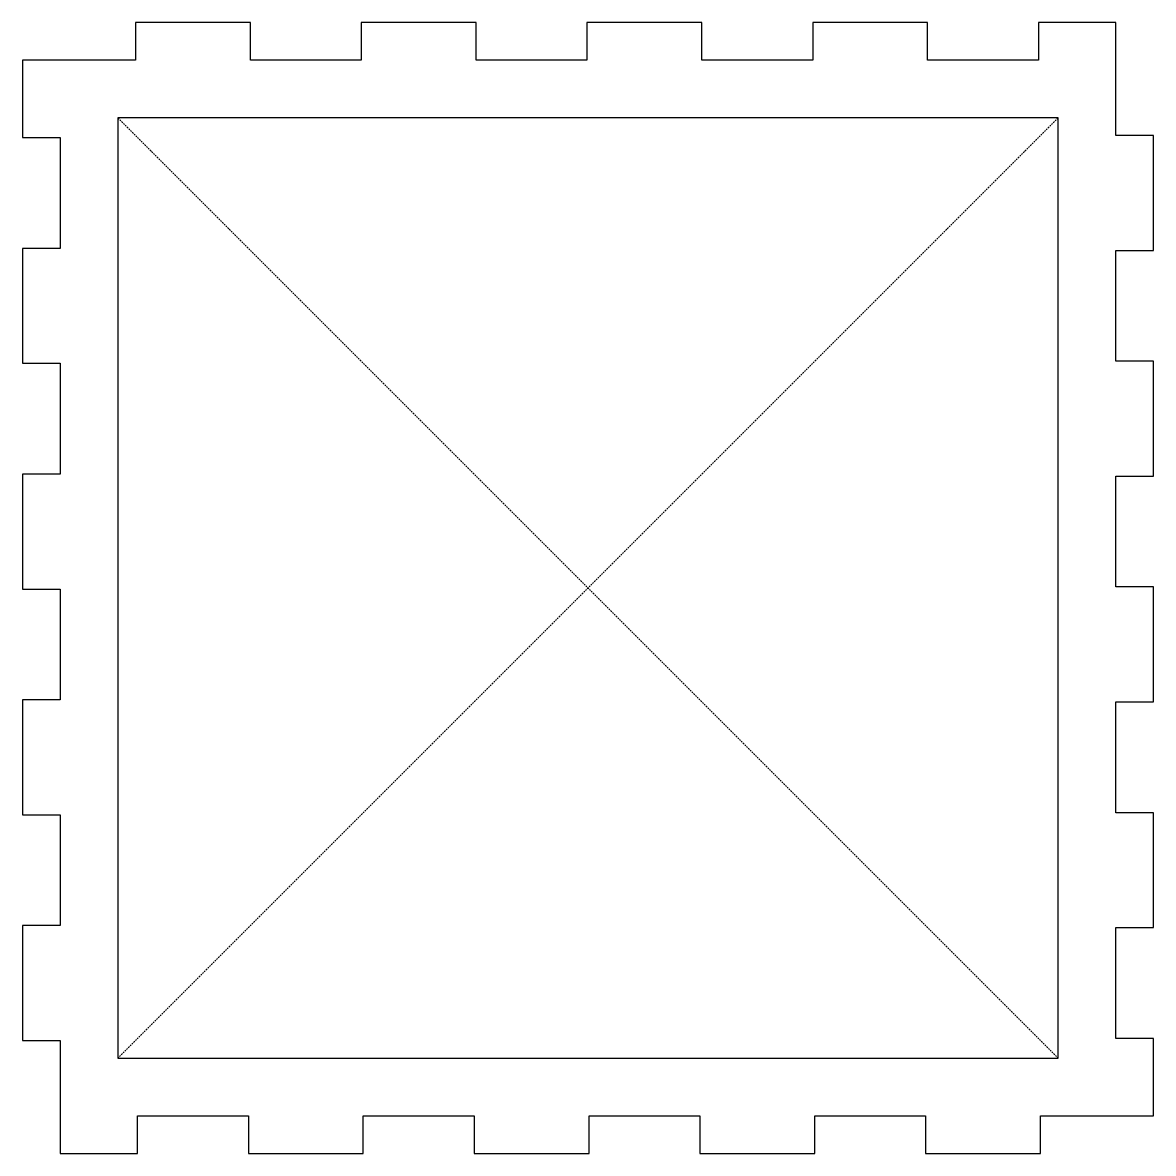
# Model space of a CAD drawing. Header units: millimetres. Extents: x -60 to 60, y -60 to 60.
import ezdxf

# ---------------------------------------------------------------- set-up
doc = ezdxf.new("R2010")
doc.units = ezdxf.units.MM
doc.linetypes.add('DASHED', pattern=[0.2067, 0.1654, -0.0413])

msp = doc.modelspace()

# ---------------------------------------------------------------- linework, layer by layer
at = {"color": 190, "linetype": 'DASHED', "lineweight": 25, "true_color": 0x8018ff}
for p, q in [((-50, -50), (50, 50)), ((50, -50), (-50, 50))]:
    msp.add_line(p, q, dxfattribs=at)
for points in [[(-48.11, 56.11), (-60.11, 56.11), (-60.11, 47.89), (-56.11, 47.89), (-56.11, 36.11), (-60.11, 36.11), (-60.11, 23.89), (-56.11, 23.89), (-56.11, 12.11), (-60.11, 12.11), (-60.11, -0.11), (-56.11, -0.11), (-56.11, -11.89), (-60.11, -11.89), (-60.11, -24.11), (-56.11, -24.11), (-56.11, -35.89), (-60.11, -35.89), (-60.11, -48.11), (-56.11, -48.11), (-56.11, -60.11), (-47.89, -60.11), (-47.89, -56.11), (-36.11, -56.11), (-36.11, -60.11), (-23.89, -60.11), (-23.89, -56.11), (-12.11, -56.11), (-12.11, -60.11), (0.11, -60.11), (0.11, -56.11), (11.89, -56.11), (11.89, -60.11), (24.11, -60.11), (24.11, -56.11), (35.89, -56.11), (35.89, -60.11), (48.11, -60.11), (48.11, -56.11), (60.11, -56.11), (60.11, -47.89), (56.11, -47.89), (56.11, -36.11), (60.11, -36.11), (60.11, -23.89), (56.11, -23.89), (56.11, -12.11), (60.11, -12.11), (60.11, 0.11), (56.11, 0.11), (56.11, 11.89), (60.11, 11.89), (60.11, 24.11), (56.11, 24.11), (56.11, 35.89), (60.11, 35.89), (60.11, 48.11), (56.11, 48.11), (56.11, 60.11), (47.89, 60.11), (47.89, 56.11), (36.11, 56.11), (36.11, 60.11), (23.89, 60.11), (23.89, 56.11), (12.11, 56.11), (12.11, 60.11), (-0.11, 60.11), (-0.11, 56.11), (-11.89, 56.11), (-11.89, 60.11), (-24.11, 60.11), (-24.11, 56.11), (-35.89, 56.11), (-35.89, 60.11), (-48.11, 60.11)], [(-50, -50), (50, -50), (50, 50), (-50, 50)]]:
    msp.add_lwpolyline(points, close=True)

doc.saveas('drawing.dxf')
